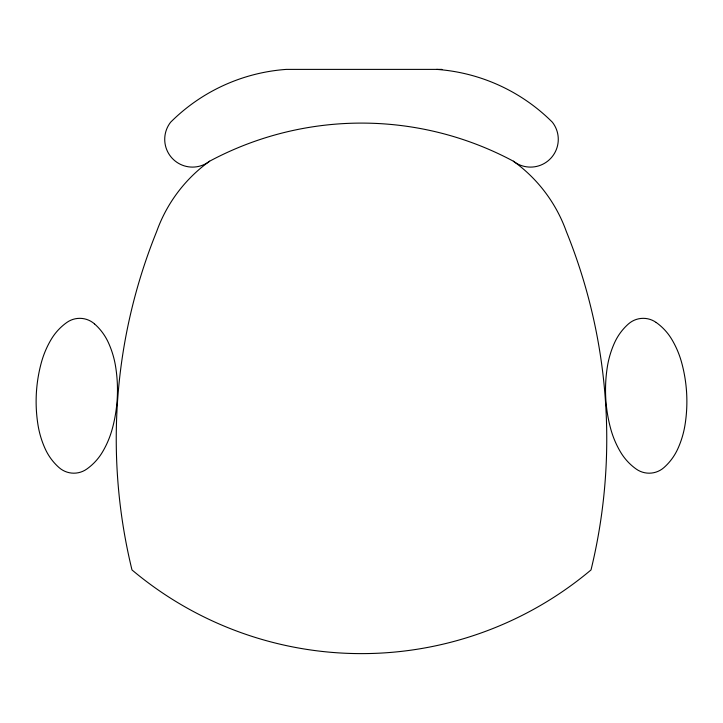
<?xml version="1.0" encoding="UTF-8"?>
<svg xmlns="http://www.w3.org/2000/svg" width="723" height="723" viewBox="0 0 723 723"><rect width="100%" height="100%" fill="white"/><g stroke="black" fill="none" stroke-linecap="round" stroke-linejoin="round"><path stroke-width="1.08" d="M441.961 69.39L286.344 69.39A182.015 182.015 0 0 0 170.61 122.232A27.772 27.772 0 0 0 209.598 161.211A321.753 321.753 0 0 1 513.402 161.211A27.772 27.772 0 0 0 552.39 122.232A182.015 182.015 0 0 0 436.656 69.39M513.402 161.211A147.7 147.7 0 0 1 566.326 231.487A552.661 552.661 0 0 1 591.016 569.932A356.584 356.584 0 0 1 131.984 569.932A552.661 552.661 0 0 1 156.674 231.487A147.7 147.7 0 0 1 209.598 161.211M656.141 322.44A22.323 22.323 0 0 0 628.459 323.922A55.779 55.779 0 0 0 614.64 342.566A93.475 93.475 0 0 0 607.401 366.516A147.808 147.808 0 0 0 610.754 428.992A93.475 93.475 0 0 0 620.524 452.029A55.779 55.779 0 0 0 636.249 469.082A22.323 22.323 0 0 0 663.94 467.591A55.779 55.779 0 0 0 677.749 448.956A93.475 93.475 0 0 0 684.997 425.007A147.808 147.808 0 0 0 681.635 362.53A93.475 93.475 0 0 0 671.866 339.494A55.779 55.779 0 0 0 656.141 322.44M94.541 323.922A22.323 22.323 0 0 0 66.859 322.44A55.779 55.779 0 0 0 51.134 339.494A93.475 93.475 0 0 0 41.365 362.53A147.808 147.808 0 0 0 38.003 425.007A93.475 93.475 0 0 0 45.251 448.956A55.779 55.779 0 0 0 59.06 467.591A22.323 22.323 0 0 0 86.751 469.082A55.779 55.779 0 0 0 102.476 452.029A93.475 93.475 0 0 0 112.246 428.992A147.808 147.808 0 0 0 115.599 366.516A93.475 93.475 0 0 0 108.36 342.566A55.779 55.779 0 0 0 94.541 323.922"/></g></svg>
